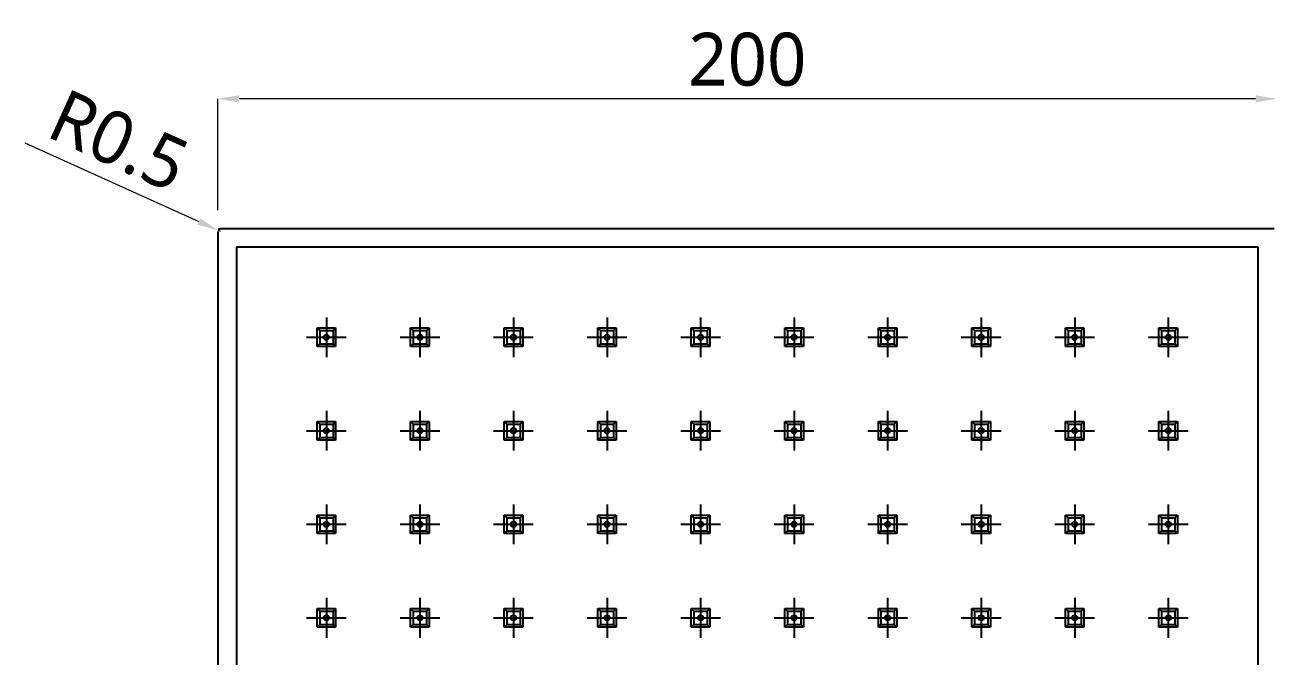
# Model space of a CAD drawing. Extents: x 16296677351 to 16296678444, y -37409617429 to -37409616628.
# Drawn here: x 16296677655 to 16296677889.5, y -37409617159.3 to -37409617040 of the extents above; entities that cross this region are included whole.
import ezdxf

# ---------------------------------------------------------------- set-up
doc = ezdxf.new("R2010")
doc.units = 0
doc.header["$LTSCALE"] = 10
doc.header["$MEASUREMENT"] = 0
doc.header["$PDMODE"] = 3
doc.header["$PDSIZE"] = -10
doc.linetypes.add('CENTER', pattern=[2, 1.25, -0.25, 0.25, -0.25])
doc.layers.get('0').update_dxf_attribs({"linetype": 'CONTINUOUS'})
doc.layers.get('DEFPOINTS').update_dxf_attribs({"linetype": 'CONTINUOUS'})
doc.styles.add('Daelim Dimension', font='')
doc.styles.get('Daelim Dimension').set_extended_font_data('NanumGothic')
doc.dimstyles.new('DEFAULT', dxfattribs={"dimscale": 2, "dimtxt": 2, "dimasz": 2, "dimexe": 0, "dimexo": 2, "dimgap": 1, "dimtad": 1, "dimdec": 1, "dimzin": 9, "dimdsep": 46, "dimtxsty": 'Daelim Dimension', "dimcen": 0.5, "dimclrd": 252, "dimclre": 252, "dimclrt": 3, "dimadec": 1, "dimazin": 0, "dimtfac": 1, "dimtdec": 1, "dimtix": 1, "dimtmove": 0, "dimatfit": 3, "dimfxl": 1, "dimtolj": 1, "dimtzin": 1, "dimlwd": 9, "dimlwe": 9, "dimarcsym": 0})

# ---------------------------------------------------------------- blocks, each defined once
blk = doc.blocks.new('*D10')
at = {"color": 5, "lineweight": 9, "transparency": 16777216}
for p, q in [((16296677691.47962, -37409617075.052567), (16296677691.47962, -37409617054.024109)), ((16296677887.47962, -37409617054.024109), (16296677695.47962, -37409617054.024109)), ((16296677891.47962, -37409617075.052567), (16296677891.47962, -37409617054.024109))]:
    blk.add_line(p, q, dxfattribs=at)
at = {"color": 5, "transparency": 16777216}
for points in [[(16296677695.47962, -37409617053.357437), (16296677695.47962, -37409617054.690773), (16296677691.47962, -37409617054.024109)], [(16296677887.47962, -37409617053.357437), (16296677887.47962, -37409617054.690773), (16296677891.47962, -37409617054.024109)]]:
    blk.add_solid(points, dxfattribs=at)
at = {"layer": 'DEFPOINTS', "color": 0, "transparency": 16777216}
for p in [(16296677691.47962, -37409617054.024109), (16296677691.47962, -37409617079.052567), (16296677891.47962, -37409617079.052567)]:
    blk.add_point(p, dxfattribs=at)
at = {"color": 7, "transparency": 16777216, "insert": (16296677791.47962, -37409617046.602074), "char_height": 10, "attachment_point": 5, "style": 'Daelim Dimension'}
blk.add_mtext('\\A1;200', dxfattribs=at)
blk = doc.blocks.new('*D11')
at = {"color": 5, "lineweight": 9, "transparency": 16777216}
for p, q in [((16296677655.021601, -37409617062.356422), (16296677687.878679, -37409617077.199944)), ((16296677691.979601, -37409617079.052567), (16296677691.52396, -37409617078.846733))]:
    blk.add_line(p, q, dxfattribs=at)
at = {"color": 5, "transparency": 16777216}
blk.add_solid([(16296677688.153139, -37409617076.592377), (16296677687.60421, -37409617077.80748), (16296677691.52396, -37409617078.846733)], dxfattribs=at)
at = {"layer": 'DEFPOINTS', "color": 0, "transparency": 16777216}
for p in [(16296677691.52396, -37409617078.846733), (16296677691.979601, -37409617079.052567)]:
    blk.add_point(p, dxfattribs=at)
at = {"color": 7, "transparency": 16777216, "insert": (16296677672.792101, -37409617061.949738), "char_height": 10, "attachment_point": 5, "rotation": 335.68845938, "style": 'Daelim Dimension'}
blk.add_mtext('\\A1;R0.5', dxfattribs=at)

msp = doc.modelspace()

# ---------------------------------------------------------------- linework, layer by layer
for p, q in [((16296677890.97962, -37409617078.552567), (16296677691.97962, -37409617078.552567)), ((16296677691.47962, -37409617079.052567), (16296677691.47962, -37409617278.052567)), ((16296677694.97962, -37409617082.052567), (16296677694.97962, -37409617275.052567)), ((16296677887.97962, -37409617082.052567), (16296677694.97962, -37409617082.052567)), ((16296677887.97962, -37409617275.052567), (16296677887.97962, -37409617082.052567)), ((16296677710.22962, -37409617097.302567), (16296677713.72962, -37409617097.302567)), ((16296677710.22962, -37409617100.802567), (16296677710.22962, -37409617097.302567)), ((16296677710.72962, -37409617097.802567), (16296677710.22962, -37409617097.302567)), ((16296677713.22962, -37409617097.802567), (16296677713.72962, -37409617097.302567)), ((16296677713.72962, -37409617097.302567), (16296677713.72962, -37409617100.802567)), ((16296677727.89629, -37409617097.302567), (16296677731.39629, -37409617097.302567)), ((16296677727.89629, -37409617100.802567), (16296677727.89629, -37409617097.302567)), ((16296677728.39629, -37409617097.802567), (16296677727.89629, -37409617097.302567)), ((16296677730.89629, -37409617097.802567), (16296677731.39629, -37409617097.302567)), ((16296677731.39629, -37409617097.302567), (16296677731.39629, -37409617100.802567)), ((16296677745.56295, -37409617097.302567), (16296677749.06295, -37409617097.302567)), ((16296677745.56295, -37409617100.802567), (16296677745.56295, -37409617097.302567)), ((16296677746.06295, -37409617097.802567), (16296677745.56295, -37409617097.302567)), ((16296677748.56295, -37409617097.802567), (16296677749.06295, -37409617097.302567)), ((16296677749.06295, -37409617097.302567), (16296677749.06295, -37409617100.802567)), ((16296677763.22962, -37409617097.302567), (16296677766.72962, -37409617097.302567)), ((16296677763.22962, -37409617100.802567), (16296677763.22962, -37409617097.302567)), ((16296677763.72962, -37409617097.802567), (16296677763.22962, -37409617097.302567)), ((16296677766.22962, -37409617097.802567), (16296677766.72962, -37409617097.302567)), ((16296677766.72962, -37409617097.302567), (16296677766.72962, -37409617100.802567)), ((16296677780.89629, -37409617097.302567), (16296677784.39629, -37409617097.302567)), ((16296677780.89629, -37409617100.802567), (16296677780.89629, -37409617097.302567)), ((16296677781.39629, -37409617097.802567), (16296677780.89629, -37409617097.302567)), ((16296677783.89629, -37409617097.802567), (16296677784.39629, -37409617097.302567)), ((16296677784.39629, -37409617097.302567), (16296677784.39629, -37409617100.802567)), ((16296677798.56295, -37409617097.302567), (16296677802.06295, -37409617097.302567)), ((16296677798.56295, -37409617100.802567), (16296677798.56295, -37409617097.302567)), ((16296677799.06295, -37409617097.802567), (16296677798.56295, -37409617097.302567)), ((16296677801.56295, -37409617097.802567), (16296677802.06295, -37409617097.302567)), ((16296677802.06295, -37409617097.302567), (16296677802.06295, -37409617100.802567)), ((16296677816.22962, -37409617097.302567), (16296677819.72962, -37409617097.302567)), ((16296677816.22962, -37409617100.802567), (16296677816.22962, -37409617097.302567)), ((16296677816.72962, -37409617097.802567), (16296677816.22962, -37409617097.302567)), ((16296677819.22962, -37409617097.802567), (16296677819.72962, -37409617097.302567)), ((16296677819.72962, -37409617097.302567), (16296677819.72962, -37409617100.802567)), ((16296677833.89629, -37409617097.302567), (16296677837.39629, -37409617097.302567)), ((16296677833.89629, -37409617100.802567), (16296677833.89629, -37409617097.302567)), ((16296677834.39629, -37409617097.802567), (16296677833.89629, -37409617097.302567)), ((16296677836.89629, -37409617097.802567), (16296677837.39629, -37409617097.302567)), ((16296677837.39629, -37409617097.302567), (16296677837.39629, -37409617100.802567)), ((16296677851.56295, -37409617097.302567), (16296677855.06295, -37409617097.302567)), ((16296677851.56295, -37409617100.802567), (16296677851.56295, -37409617097.302567)), ((16296677852.06295, -37409617097.802567), (16296677851.56295, -37409617097.302567)), ((16296677854.56295, -37409617097.802567), (16296677855.06295, -37409617097.302567)), ((16296677855.06295, -37409617097.302567), (16296677855.06295, -37409617100.802567)), ((16296677869.22962, -37409617097.302567), (16296677872.72962, -37409617097.302567)), ((16296677869.22962, -37409617100.802567), (16296677869.22962, -37409617097.302567)), ((16296677869.72962, -37409617097.802567), (16296677869.22962, -37409617097.302567)), ((16296677872.22962, -37409617097.802567), (16296677872.72962, -37409617097.302567)), ((16296677872.72962, -37409617097.302567), (16296677872.72962, -37409617100.802567)), ((16296677710.72962, -37409617097.802567), (16296677710.72962, -37409617100.302567)), ((16296677710.72962, -37409617097.802567), (16296677713.22962, -37409617097.802567)), ((16296677713.22962, -37409617097.802567), (16296677713.22962, -37409617100.302567)), ((16296677728.39629, -37409617097.802567), (16296677728.39629, -37409617100.302567)), ((16296677728.39629, -37409617097.802567), (16296677730.89629, -37409617097.802567)), ((16296677730.89629, -37409617097.802567), (16296677730.89629, -37409617100.302567)), ((16296677746.06295, -37409617097.802567), (16296677746.06295, -37409617100.302567)), ((16296677746.06295, -37409617097.802567), (16296677748.56295, -37409617097.802567)), ((16296677748.56295, -37409617097.802567), (16296677748.56295, -37409617100.302567)), ((16296677763.72962, -37409617097.802567), (16296677763.72962, -37409617100.302567)), ((16296677763.72962, -37409617097.802567), (16296677766.22962, -37409617097.802567)), ((16296677766.22962, -37409617097.802567), (16296677766.22962, -37409617100.302567)), ((16296677781.39629, -37409617097.802567), (16296677781.39629, -37409617100.302567)), ((16296677781.39629, -37409617097.802567), (16296677783.89629, -37409617097.802567)), ((16296677783.89629, -37409617097.802567), (16296677783.89629, -37409617100.302567)), ((16296677799.06295, -37409617097.802567), (16296677799.06295, -37409617100.302567)), ((16296677799.06295, -37409617097.802567), (16296677801.56295, -37409617097.802567)), ((16296677801.56295, -37409617097.802567), (16296677801.56295, -37409617100.302567)), ((16296677816.72962, -37409617097.802567), (16296677816.72962, -37409617100.302567)), ((16296677816.72962, -37409617097.802567), (16296677819.22962, -37409617097.802567)), ((16296677819.22962, -37409617097.802567), (16296677819.22962, -37409617100.302567)), ((16296677834.39629, -37409617097.802567), (16296677834.39629, -37409617100.302567)), ((16296677834.39629, -37409617097.802567), (16296677836.89629, -37409617097.802567)), ((16296677836.89629, -37409617097.802567), (16296677836.89629, -37409617100.302567)), ((16296677852.06295, -37409617097.802567), (16296677852.06295, -37409617100.302567)), ((16296677852.06295, -37409617097.802567), (16296677854.56295, -37409617097.802567)), ((16296677854.56295, -37409617097.802567), (16296677854.56295, -37409617100.302567)), ((16296677869.72962, -37409617097.802567), (16296677869.72962, -37409617100.302567)), ((16296677869.72962, -37409617097.802567), (16296677872.22962, -37409617097.802567)), ((16296677872.22962, -37409617097.802567), (16296677872.22962, -37409617100.302567)), ((16296677710.72962, -37409617100.302567), (16296677710.22962, -37409617100.802567)), ((16296677713.72962, -37409617100.802567), (16296677710.22962, -37409617100.802567)), ((16296677710.72962, -37409617100.302567), (16296677713.22962, -37409617100.302567)), ((16296677713.22962, -37409617100.302567), (16296677713.72962, -37409617100.802567)), ((16296677728.39629, -37409617100.302567), (16296677727.89629, -37409617100.802567)), ((16296677731.39629, -37409617100.802567), (16296677727.89629, -37409617100.802567)), ((16296677728.39629, -37409617100.302567), (16296677730.89629, -37409617100.302567)), ((16296677730.89629, -37409617100.302567), (16296677731.39629, -37409617100.802567)), ((16296677746.06295, -37409617100.302567), (16296677745.56295, -37409617100.802567)), ((16296677749.06295, -37409617100.802567), (16296677745.56295, -37409617100.802567)), ((16296677746.06295, -37409617100.302567), (16296677748.56295, -37409617100.302567)), ((16296677748.56295, -37409617100.302567), (16296677749.06295, -37409617100.802567)), ((16296677763.72962, -37409617100.302567), (16296677763.22962, -37409617100.802567)), ((16296677766.72962, -37409617100.802567), (16296677763.22962, -37409617100.802567)), ((16296677763.72962, -37409617100.302567), (16296677766.22962, -37409617100.302567)), ((16296677766.22962, -37409617100.302567), (16296677766.72962, -37409617100.802567)), ((16296677781.39629, -37409617100.302567), (16296677780.89629, -37409617100.802567)), ((16296677784.39629, -37409617100.802567), (16296677780.89629, -37409617100.802567)), ((16296677781.39629, -37409617100.302567), (16296677783.89629, -37409617100.302567)), ((16296677783.89629, -37409617100.302567), (16296677784.39629, -37409617100.802567)), ((16296677799.06295, -37409617100.302567), (16296677798.56295, -37409617100.802567)), ((16296677802.06295, -37409617100.802567), (16296677798.56295, -37409617100.802567)), ((16296677799.06295, -37409617100.302567), (16296677801.56295, -37409617100.302567)), ((16296677801.56295, -37409617100.302567), (16296677802.06295, -37409617100.802567)), ((16296677816.72962, -37409617100.302567), (16296677816.22962, -37409617100.802567)), ((16296677819.72962, -37409617100.802567), (16296677816.22962, -37409617100.802567)), ((16296677816.72962, -37409617100.302567), (16296677819.22962, -37409617100.302567)), ((16296677819.22962, -37409617100.302567), (16296677819.72962, -37409617100.802567)), ((16296677834.39629, -37409617100.302567), (16296677833.89629, -37409617100.802567)), ((16296677837.39629, -37409617100.802567), (16296677833.89629, -37409617100.802567)), ((16296677834.39629, -37409617100.302567), (16296677836.89629, -37409617100.302567)), ((16296677836.89629, -37409617100.302567), (16296677837.39629, -37409617100.802567)), ((16296677852.06295, -37409617100.302567), (16296677851.56295, -37409617100.802567)), ((16296677855.06295, -37409617100.802567), (16296677851.56295, -37409617100.802567)), ((16296677852.06295, -37409617100.302567), (16296677854.56295, -37409617100.302567)), ((16296677854.56295, -37409617100.302567), (16296677855.06295, -37409617100.802567)), ((16296677869.72962, -37409617100.302567), (16296677869.22962, -37409617100.802567)), ((16296677872.72962, -37409617100.802567), (16296677869.22962, -37409617100.802567)), ((16296677869.72962, -37409617100.302567), (16296677872.22962, -37409617100.302567)), ((16296677872.22962, -37409617100.302567), (16296677872.72962, -37409617100.802567)), ((16296677710.22962, -37409617114.969231), (16296677713.72962, -37409617114.969231)), ((16296677710.22962, -37409617118.469231), (16296677710.22962, -37409617114.969231)), ((16296677710.72962, -37409617115.469231), (16296677710.22962, -37409617114.969231)), ((16296677710.72962, -37409617115.469231), (16296677710.72962, -37409617117.969231)), ((16296677710.72962, -37409617115.469231), (16296677713.22962, -37409617115.469231)), ((16296677713.22962, -37409617115.469231), (16296677713.72962, -37409617114.969231)), ((16296677713.22962, -37409617115.469231), (16296677713.22962, -37409617117.969231)), ((16296677713.72962, -37409617114.969231), (16296677713.72962, -37409617118.469231)), ((16296677727.89629, -37409617114.969231), (16296677731.39629, -37409617114.969231)), ((16296677727.89629, -37409617118.469231), (16296677727.89629, -37409617114.969231)), ((16296677728.39629, -37409617115.469231), (16296677727.89629, -37409617114.969231)), ((16296677728.39629, -37409617115.469231), (16296677728.39629, -37409617117.969231)), ((16296677728.39629, -37409617115.469231), (16296677730.89629, -37409617115.469231)), ((16296677730.89629, -37409617115.469231), (16296677731.39629, -37409617114.969231)), ((16296677730.89629, -37409617115.469231), (16296677730.89629, -37409617117.969231)), ((16296677731.39629, -37409617114.969231), (16296677731.39629, -37409617118.469231)), ((16296677745.56295, -37409617114.969231), (16296677749.06295, -37409617114.969231)), ((16296677745.56295, -37409617118.469231), (16296677745.56295, -37409617114.969231)), ((16296677746.06295, -37409617115.469231), (16296677745.56295, -37409617114.969231)), ((16296677746.06295, -37409617115.469231), (16296677746.06295, -37409617117.969231)), ((16296677746.06295, -37409617115.469231), (16296677748.56295, -37409617115.469231)), ((16296677748.56295, -37409617115.469231), (16296677749.06295, -37409617114.969231)), ((16296677748.56295, -37409617115.469231), (16296677748.56295, -37409617117.969231)), ((16296677749.06295, -37409617114.969231), (16296677749.06295, -37409617118.469231)), ((16296677763.22962, -37409617114.969231), (16296677766.72962, -37409617114.969231)), ((16296677763.22962, -37409617118.469231), (16296677763.22962, -37409617114.969231)), ((16296677763.72962, -37409617115.469231), (16296677763.22962, -37409617114.969231)), ((16296677763.72962, -37409617115.469231), (16296677763.72962, -37409617117.969231)), ((16296677763.72962, -37409617115.469231), (16296677766.22962, -37409617115.469231)), ((16296677766.22962, -37409617115.469231), (16296677766.72962, -37409617114.969231)), ((16296677766.22962, -37409617115.469231), (16296677766.22962, -37409617117.969231)), ((16296677766.72962, -37409617114.969231), (16296677766.72962, -37409617118.469231)), ((16296677780.89629, -37409617114.969231), (16296677784.39629, -37409617114.969231)), ((16296677780.89629, -37409617118.469231), (16296677780.89629, -37409617114.969231)), ((16296677781.39629, -37409617115.469231), (16296677780.89629, -37409617114.969231)), ((16296677781.39629, -37409617115.469231), (16296677781.39629, -37409617117.969231)), ((16296677781.39629, -37409617115.469231), (16296677783.89629, -37409617115.469231)), ((16296677783.89629, -37409617115.469231), (16296677784.39629, -37409617114.969231)), ((16296677783.89629, -37409617115.469231), (16296677783.89629, -37409617117.969231)), ((16296677784.39629, -37409617114.969231), (16296677784.39629, -37409617118.469231)), ((16296677798.56295, -37409617114.969231), (16296677802.06295, -37409617114.969231)), ((16296677798.56295, -37409617118.469231), (16296677798.56295, -37409617114.969231)), ((16296677799.06295, -37409617115.469231), (16296677798.56295, -37409617114.969231)), ((16296677799.06295, -37409617115.469231), (16296677799.06295, -37409617117.969231)), ((16296677799.06295, -37409617115.469231), (16296677801.56295, -37409617115.469231)), ((16296677801.56295, -37409617115.469231), (16296677802.06295, -37409617114.969231)), ((16296677801.56295, -37409617115.469231), (16296677801.56295, -37409617117.969231)), ((16296677802.06295, -37409617114.969231), (16296677802.06295, -37409617118.469231)), ((16296677816.22962, -37409617114.969231), (16296677819.72962, -37409617114.969231)), ((16296677816.22962, -37409617118.469231), (16296677816.22962, -37409617114.969231)), ((16296677816.72962, -37409617115.469231), (16296677816.22962, -37409617114.969231)), ((16296677816.72962, -37409617115.469231), (16296677816.72962, -37409617117.969231)), ((16296677816.72962, -37409617115.469231), (16296677819.22962, -37409617115.469231)), ((16296677819.22962, -37409617115.469231), (16296677819.72962, -37409617114.969231)), ((16296677819.22962, -37409617115.469231), (16296677819.22962, -37409617117.969231)), ((16296677819.72962, -37409617114.969231), (16296677819.72962, -37409617118.469231)), ((16296677833.89629, -37409617114.969231), (16296677837.39629, -37409617114.969231)), ((16296677833.89629, -37409617118.469231), (16296677833.89629, -37409617114.969231)), ((16296677834.39629, -37409617115.469231), (16296677833.89629, -37409617114.969231)), ((16296677834.39629, -37409617115.469231), (16296677834.39629, -37409617117.969231)), ((16296677834.39629, -37409617115.469231), (16296677836.89629, -37409617115.469231)), ((16296677836.89629, -37409617115.469231), (16296677837.39629, -37409617114.969231)), ((16296677836.89629, -37409617115.469231), (16296677836.89629, -37409617117.969231)), ((16296677837.39629, -37409617114.969231), (16296677837.39629, -37409617118.469231)), ((16296677851.56295, -37409617114.969231), (16296677855.06295, -37409617114.969231)), ((16296677851.56295, -37409617118.469231), (16296677851.56295, -37409617114.969231)), ((16296677852.06295, -37409617115.469231), (16296677851.56295, -37409617114.969231)), ((16296677852.06295, -37409617115.469231), (16296677852.06295, -37409617117.969231)), ((16296677852.06295, -37409617115.469231), (16296677854.56295, -37409617115.469231)), ((16296677854.56295, -37409617115.469231), (16296677855.06295, -37409617114.969231)), ((16296677854.56295, -37409617115.469231), (16296677854.56295, -37409617117.969231)), ((16296677855.06295, -37409617114.969231), (16296677855.06295, -37409617118.469231)), ((16296677869.22962, -37409617114.969231), (16296677872.72962, -37409617114.969231)), ((16296677869.22962, -37409617118.469231), (16296677869.22962, -37409617114.969231)), ((16296677869.72962, -37409617115.469231), (16296677869.22962, -37409617114.969231)), ((16296677869.72962, -37409617115.469231), (16296677869.72962, -37409617117.969231)), ((16296677869.72962, -37409617115.469231), (16296677872.22962, -37409617115.469231)), ((16296677872.22962, -37409617115.469231), (16296677872.72962, -37409617114.969231)), ((16296677872.22962, -37409617115.469231), (16296677872.22962, -37409617117.969231)), ((16296677872.72962, -37409617114.969231), (16296677872.72962, -37409617118.469231)), ((16296677710.72962, -37409617117.969231), (16296677710.22962, -37409617118.469231)), ((16296677713.72962, -37409617118.469231), (16296677710.22962, -37409617118.469231)), ((16296677710.72962, -37409617117.969231), (16296677713.22962, -37409617117.969231)), ((16296677713.22962, -37409617117.969231), (16296677713.72962, -37409617118.469231)), ((16296677728.39629, -37409617117.969231), (16296677727.89629, -37409617118.469231)), ((16296677731.39629, -37409617118.469231), (16296677727.89629, -37409617118.469231)), ((16296677728.39629, -37409617117.969231), (16296677730.89629, -37409617117.969231)), ((16296677730.89629, -37409617117.969231), (16296677731.39629, -37409617118.469231)), ((16296677746.06295, -37409617117.969231), (16296677745.56295, -37409617118.469231)), ((16296677749.06295, -37409617118.469231), (16296677745.56295, -37409617118.469231)), ((16296677746.06295, -37409617117.969231), (16296677748.56295, -37409617117.969231)), ((16296677748.56295, -37409617117.969231), (16296677749.06295, -37409617118.469231)), ((16296677763.72962, -37409617117.969231), (16296677763.22962, -37409617118.469231)), ((16296677766.72962, -37409617118.469231), (16296677763.22962, -37409617118.469231)), ((16296677763.72962, -37409617117.969231), (16296677766.22962, -37409617117.969231)), ((16296677766.22962, -37409617117.969231), (16296677766.72962, -37409617118.469231)), ((16296677781.39629, -37409617117.969231), (16296677780.89629, -37409617118.469231)), ((16296677784.39629, -37409617118.469231), (16296677780.89629, -37409617118.469231)), ((16296677781.39629, -37409617117.969231), (16296677783.89629, -37409617117.969231)), ((16296677783.89629, -37409617117.969231), (16296677784.39629, -37409617118.469231)), ((16296677799.06295, -37409617117.969231), (16296677798.56295, -37409617118.469231)), ((16296677802.06295, -37409617118.469231), (16296677798.56295, -37409617118.469231)), ((16296677799.06295, -37409617117.969231), (16296677801.56295, -37409617117.969231)), ((16296677801.56295, -37409617117.969231), (16296677802.06295, -37409617118.469231)), ((16296677816.72962, -37409617117.969231), (16296677816.22962, -37409617118.469231)), ((16296677819.72962, -37409617118.469231), (16296677816.22962, -37409617118.469231)), ((16296677816.72962, -37409617117.969231), (16296677819.22962, -37409617117.969231)), ((16296677819.22962, -37409617117.969231), (16296677819.72962, -37409617118.469231)), ((16296677834.39629, -37409617117.969231), (16296677833.89629, -37409617118.469231)), ((16296677837.39629, -37409617118.469231), (16296677833.89629, -37409617118.469231)), ((16296677834.39629, -37409617117.969231), (16296677836.89629, -37409617117.969231)), ((16296677836.89629, -37409617117.969231), (16296677837.39629, -37409617118.469231)), ((16296677852.06295, -37409617117.969231), (16296677851.56295, -37409617118.469231)), ((16296677855.06295, -37409617118.469231), (16296677851.56295, -37409617118.469231)), ((16296677852.06295, -37409617117.969231), (16296677854.56295, -37409617117.969231)), ((16296677854.56295, -37409617117.969231), (16296677855.06295, -37409617118.469231)), ((16296677869.72962, -37409617117.969231), (16296677869.22962, -37409617118.469231)), ((16296677872.72962, -37409617118.469231), (16296677869.22962, -37409617118.469231)), ((16296677869.72962, -37409617117.969231), (16296677872.22962, -37409617117.969231)), ((16296677872.22962, -37409617117.969231), (16296677872.72962, -37409617118.469231)), ((16296677710.22962, -37409617132.635902), (16296677713.72962, -37409617132.635902)), ((16296677710.22962, -37409617136.135902), (16296677710.22962, -37409617132.635902)), ((16296677710.72962, -37409617133.135902), (16296677710.22962, -37409617132.635902)), ((16296677710.72962, -37409617133.135902), (16296677710.72962, -37409617135.635902)), ((16296677710.72962, -37409617133.135902), (16296677713.22962, -37409617133.135902)), ((16296677713.22962, -37409617133.135902), (16296677713.72962, -37409617132.635902)), ((16296677713.22962, -37409617133.135902), (16296677713.22962, -37409617135.635902)), ((16296677713.72962, -37409617132.635902), (16296677713.72962, -37409617136.135902)), ((16296677727.89629, -37409617132.635902), (16296677731.39629, -37409617132.635902)), ((16296677727.89629, -37409617136.135902), (16296677727.89629, -37409617132.635902)), ((16296677728.39629, -37409617133.135902), (16296677727.89629, -37409617132.635902)), ((16296677728.39629, -37409617133.135902), (16296677728.39629, -37409617135.635902)), ((16296677728.39629, -37409617133.135902), (16296677730.89629, -37409617133.135902)), ((16296677730.89629, -37409617133.135902), (16296677731.39629, -37409617132.635902)), ((16296677730.89629, -37409617133.135902), (16296677730.89629, -37409617135.635902)), ((16296677731.39629, -37409617132.635902), (16296677731.39629, -37409617136.135902)), ((16296677745.56295, -37409617132.635902), (16296677749.06295, -37409617132.635902)), ((16296677745.56295, -37409617136.135902), (16296677745.56295, -37409617132.635902)), ((16296677746.06295, -37409617133.135902), (16296677745.56295, -37409617132.635902)), ((16296677746.06295, -37409617133.135902), (16296677746.06295, -37409617135.635902)), ((16296677746.06295, -37409617133.135902), (16296677748.56295, -37409617133.135902)), ((16296677748.56295, -37409617133.135902), (16296677749.06295, -37409617132.635902)), ((16296677748.56295, -37409617133.135902), (16296677748.56295, -37409617135.635902)), ((16296677749.06295, -37409617132.635902), (16296677749.06295, -37409617136.135902)), ((16296677763.22962, -37409617132.635902), (16296677766.72962, -37409617132.635902)), ((16296677763.22962, -37409617136.135902), (16296677763.22962, -37409617132.635902)), ((16296677763.72962, -37409617133.135902), (16296677763.22962, -37409617132.635902)), ((16296677763.72962, -37409617133.135902), (16296677763.72962, -37409617135.635902)), ((16296677763.72962, -37409617133.135902), (16296677766.22962, -37409617133.135902)), ((16296677766.22962, -37409617133.135902), (16296677766.72962, -37409617132.635902)), ((16296677766.22962, -37409617133.135902), (16296677766.22962, -37409617135.635902)), ((16296677766.72962, -37409617132.635902), (16296677766.72962, -37409617136.135902)), ((16296677780.89629, -37409617132.635902), (16296677784.39629, -37409617132.635902)), ((16296677780.89629, -37409617136.135902), (16296677780.89629, -37409617132.635902)), ((16296677781.39629, -37409617133.135902), (16296677780.89629, -37409617132.635902)), ((16296677781.39629, -37409617133.135902), (16296677781.39629, -37409617135.635902)), ((16296677781.39629, -37409617133.135902), (16296677783.89629, -37409617133.135902)), ((16296677783.89629, -37409617133.135902), (16296677784.39629, -37409617132.635902)), ((16296677783.89629, -37409617133.135902), (16296677783.89629, -37409617135.635902)), ((16296677784.39629, -37409617132.635902), (16296677784.39629, -37409617136.135902)), ((16296677798.56295, -37409617132.635902), (16296677802.06295, -37409617132.635902)), ((16296677798.56295, -37409617136.135902), (16296677798.56295, -37409617132.635902)), ((16296677799.06295, -37409617133.135902), (16296677798.56295, -37409617132.635902)), ((16296677799.06295, -37409617133.135902), (16296677799.06295, -37409617135.635902)), ((16296677799.06295, -37409617133.135902), (16296677801.56295, -37409617133.135902)), ((16296677801.56295, -37409617133.135902), (16296677802.06295, -37409617132.635902)), ((16296677801.56295, -37409617133.135902), (16296677801.56295, -37409617135.635902)), ((16296677802.06295, -37409617132.635902), (16296677802.06295, -37409617136.135902)), ((16296677816.22962, -37409617132.635902), (16296677819.72962, -37409617132.635902)), ((16296677816.22962, -37409617136.135902), (16296677816.22962, -37409617132.635902)), ((16296677816.72962, -37409617133.135902), (16296677816.22962, -37409617132.635902)), ((16296677816.72962, -37409617133.135902), (16296677816.72962, -37409617135.635902)), ((16296677816.72962, -37409617133.135902), (16296677819.22962, -37409617133.135902)), ((16296677819.22962, -37409617133.135902), (16296677819.72962, -37409617132.635902)), ((16296677819.22962, -37409617133.135902), (16296677819.22962, -37409617135.635902)), ((16296677819.72962, -37409617132.635902), (16296677819.72962, -37409617136.135902)), ((16296677833.89629, -37409617132.635902), (16296677837.39629, -37409617132.635902)), ((16296677833.89629, -37409617136.135902), (16296677833.89629, -37409617132.635902)), ((16296677834.39629, -37409617133.135902), (16296677833.89629, -37409617132.635902)), ((16296677834.39629, -37409617133.135902), (16296677834.39629, -37409617135.635902)), ((16296677834.39629, -37409617133.135902), (16296677836.89629, -37409617133.135902)), ((16296677836.89629, -37409617133.135902), (16296677837.39629, -37409617132.635902)), ((16296677836.89629, -37409617133.135902), (16296677836.89629, -37409617135.635902)), ((16296677837.39629, -37409617132.635902), (16296677837.39629, -37409617136.135902)), ((16296677851.56295, -37409617132.635902), (16296677855.06295, -37409617132.635902)), ((16296677851.56295, -37409617136.135902), (16296677851.56295, -37409617132.635902)), ((16296677852.06295, -37409617133.135902), (16296677851.56295, -37409617132.635902)), ((16296677852.06295, -37409617133.135902), (16296677852.06295, -37409617135.635902)), ((16296677852.06295, -37409617133.135902), (16296677854.56295, -37409617133.135902)), ((16296677854.56295, -37409617133.135902), (16296677855.06295, -37409617132.635902)), ((16296677854.56295, -37409617133.135902), (16296677854.56295, -37409617135.635902)), ((16296677855.06295, -37409617132.635902), (16296677855.06295, -37409617136.135902)), ((16296677869.22962, -37409617132.635902), (16296677872.72962, -37409617132.635902)), ((16296677869.22962, -37409617136.135902), (16296677869.22962, -37409617132.635902)), ((16296677869.72962, -37409617133.135902), (16296677869.22962, -37409617132.635902)), ((16296677869.72962, -37409617133.135902), (16296677869.72962, -37409617135.635902)), ((16296677869.72962, -37409617133.135902), (16296677872.22962, -37409617133.135902)), ((16296677872.22962, -37409617133.135902), (16296677872.72962, -37409617132.635902)), ((16296677872.22962, -37409617133.135902), (16296677872.22962, -37409617135.635902)), ((16296677872.72962, -37409617132.635902), (16296677872.72962, -37409617136.135902)), ((16296677710.72962, -37409617135.635902), (16296677710.22962, -37409617136.135902)), ((16296677713.72962, -37409617136.135902), (16296677710.22962, -37409617136.135902)), ((16296677710.72962, -37409617135.635902), (16296677713.22962, -37409617135.635902)), ((16296677713.22962, -37409617135.635902), (16296677713.72962, -37409617136.135902)), ((16296677728.39629, -37409617135.635902), (16296677727.89629, -37409617136.135902)), ((16296677731.39629, -37409617136.135902), (16296677727.89629, -37409617136.135902)), ((16296677728.39629, -37409617135.635902), (16296677730.89629, -37409617135.635902)), ((16296677730.89629, -37409617135.635902), (16296677731.39629, -37409617136.135902)), ((16296677746.06295, -37409617135.635902), (16296677745.56295, -37409617136.135902)), ((16296677749.06295, -37409617136.135902), (16296677745.56295, -37409617136.135902)), ((16296677746.06295, -37409617135.635902), (16296677748.56295, -37409617135.635902)), ((16296677748.56295, -37409617135.635902), (16296677749.06295, -37409617136.135902)), ((16296677763.72962, -37409617135.635902), (16296677763.22962, -37409617136.135902)), ((16296677766.72962, -37409617136.135902), (16296677763.22962, -37409617136.135902)), ((16296677763.72962, -37409617135.635902), (16296677766.22962, -37409617135.635902)), ((16296677766.22962, -37409617135.635902), (16296677766.72962, -37409617136.135902)), ((16296677781.39629, -37409617135.635902), (16296677780.89629, -37409617136.135902)), ((16296677784.39629, -37409617136.135902), (16296677780.89629, -37409617136.135902)), ((16296677781.39629, -37409617135.635902), (16296677783.89629, -37409617135.635902)), ((16296677783.89629, -37409617135.635902), (16296677784.39629, -37409617136.135902)), ((16296677799.06295, -37409617135.635902), (16296677798.56295, -37409617136.135902)), ((16296677802.06295, -37409617136.135902), (16296677798.56295, -37409617136.135902)), ((16296677799.06295, -37409617135.635902), (16296677801.56295, -37409617135.635902)), ((16296677801.56295, -37409617135.635902), (16296677802.06295, -37409617136.135902)), ((16296677816.72962, -37409617135.635902), (16296677816.22962, -37409617136.135902)), ((16296677819.72962, -37409617136.135902), (16296677816.22962, -37409617136.135902)), ((16296677816.72962, -37409617135.635902), (16296677819.22962, -37409617135.635902)), ((16296677819.22962, -37409617135.635902), (16296677819.72962, -37409617136.135902)), ((16296677834.39629, -37409617135.635902), (16296677833.89629, -37409617136.135902)), ((16296677837.39629, -37409617136.135902), (16296677833.89629, -37409617136.135902)), ((16296677834.39629, -37409617135.635902), (16296677836.89629, -37409617135.635902)), ((16296677836.89629, -37409617135.635902), (16296677837.39629, -37409617136.135902)), ((16296677852.06295, -37409617135.635902), (16296677851.56295, -37409617136.135902)), ((16296677855.06295, -37409617136.135902), (16296677851.56295, -37409617136.135902)), ((16296677852.06295, -37409617135.635902), (16296677854.56295, -37409617135.635902)), ((16296677854.56295, -37409617135.635902), (16296677855.06295, -37409617136.135902)), ((16296677869.72962, -37409617135.635902), (16296677869.22962, -37409617136.135902)), ((16296677872.72962, -37409617136.135902), (16296677869.22962, -37409617136.135902)), ((16296677869.72962, -37409617135.635902), (16296677872.22962, -37409617135.635902)), ((16296677872.22962, -37409617135.635902), (16296677872.72962, -37409617136.135902)), ((16296677710.22962, -37409617150.302567), (16296677713.72962, -37409617150.302567)), ((16296677710.22962, -37409617153.802567), (16296677710.22962, -37409617150.302567)), ((16296677710.72962, -37409617150.802567), (16296677710.22962, -37409617150.302567)), ((16296677710.72962, -37409617150.802567), (16296677710.72962, -37409617153.302567)), ((16296677710.72962, -37409617150.802567), (16296677713.22962, -37409617150.802567)), ((16296677713.22962, -37409617150.802567), (16296677713.72962, -37409617150.302567)), ((16296677713.22962, -37409617150.802567), (16296677713.22962, -37409617153.302567)), ((16296677713.72962, -37409617150.302567), (16296677713.72962, -37409617153.802567)), ((16296677727.89629, -37409617150.302567), (16296677731.39629, -37409617150.302567)), ((16296677727.89629, -37409617153.802567), (16296677727.89629, -37409617150.302567)), ((16296677728.39629, -37409617150.802567), (16296677727.89629, -37409617150.302567)), ((16296677728.39629, -37409617150.802567), (16296677728.39629, -37409617153.302567)), ((16296677728.39629, -37409617150.802567), (16296677730.89629, -37409617150.802567)), ((16296677730.89629, -37409617150.802567), (16296677731.39629, -37409617150.302567)), ((16296677730.89629, -37409617150.802567), (16296677730.89629, -37409617153.302567)), ((16296677731.39629, -37409617150.302567), (16296677731.39629, -37409617153.802567)), ((16296677745.56295, -37409617150.302567), (16296677749.06295, -37409617150.302567)), ((16296677745.56295, -37409617153.802567), (16296677745.56295, -37409617150.302567)), ((16296677746.06295, -37409617150.802567), (16296677745.56295, -37409617150.302567)), ((16296677746.06295, -37409617150.802567), (16296677746.06295, -37409617153.302567)), ((16296677746.06295, -37409617150.802567), (16296677748.56295, -37409617150.802567)), ((16296677748.56295, -37409617150.802567), (16296677749.06295, -37409617150.302567)), ((16296677748.56295, -37409617150.802567), (16296677748.56295, -37409617153.302567)), ((16296677749.06295, -37409617150.302567), (16296677749.06295, -37409617153.802567)), ((16296677763.22962, -37409617150.302567), (16296677766.72962, -37409617150.302567)), ((16296677763.22962, -37409617153.802567), (16296677763.22962, -37409617150.302567)), ((16296677763.72962, -37409617150.802567), (16296677763.22962, -37409617150.302567)), ((16296677763.72962, -37409617150.802567), (16296677763.72962, -37409617153.302567)), ((16296677763.72962, -37409617150.802567), (16296677766.22962, -37409617150.802567)), ((16296677766.22962, -37409617150.802567), (16296677766.72962, -37409617150.302567)), ((16296677766.22962, -37409617150.802567), (16296677766.22962, -37409617153.302567)), ((16296677766.72962, -37409617150.302567), (16296677766.72962, -37409617153.802567)), ((16296677780.89629, -37409617150.302567), (16296677784.39629, -37409617150.302567)), ((16296677780.89629, -37409617153.802567), (16296677780.89629, -37409617150.302567)), ((16296677781.39629, -37409617150.802567), (16296677780.89629, -37409617150.302567)), ((16296677781.39629, -37409617150.802567), (16296677781.39629, -37409617153.302567)), ((16296677781.39629, -37409617150.802567), (16296677783.89629, -37409617150.802567)), ((16296677783.89629, -37409617150.802567), (16296677784.39629, -37409617150.302567)), ((16296677783.89629, -37409617150.802567), (16296677783.89629, -37409617153.302567)), ((16296677784.39629, -37409617150.302567), (16296677784.39629, -37409617153.802567)), ((16296677798.56295, -37409617150.302567), (16296677802.06295, -37409617150.302567)), ((16296677798.56295, -37409617153.802567), (16296677798.56295, -37409617150.302567)), ((16296677799.06295, -37409617150.802567), (16296677798.56295, -37409617150.302567)), ((16296677799.06295, -37409617150.802567), (16296677799.06295, -37409617153.302567)), ((16296677799.06295, -37409617150.802567), (16296677801.56295, -37409617150.802567)), ((16296677801.56295, -37409617150.802567), (16296677802.06295, -37409617150.302567)), ((16296677801.56295, -37409617150.802567), (16296677801.56295, -37409617153.302567)), ((16296677802.06295, -37409617150.302567), (16296677802.06295, -37409617153.802567)), ((16296677816.22962, -37409617150.302567), (16296677819.72962, -37409617150.302567)), ((16296677816.22962, -37409617153.802567), (16296677816.22962, -37409617150.302567)), ((16296677816.72962, -37409617150.802567), (16296677816.22962, -37409617150.302567)), ((16296677816.72962, -37409617150.802567), (16296677816.72962, -37409617153.302567)), ((16296677816.72962, -37409617150.802567), (16296677819.22962, -37409617150.802567)), ((16296677819.22962, -37409617150.802567), (16296677819.72962, -37409617150.302567)), ((16296677819.22962, -37409617150.802567), (16296677819.22962, -37409617153.302567)), ((16296677819.72962, -37409617150.302567), (16296677819.72962, -37409617153.802567)), ((16296677833.89629, -37409617150.302567), (16296677837.39629, -37409617150.302567)), ((16296677833.89629, -37409617153.802567), (16296677833.89629, -37409617150.302567)), ((16296677834.39629, -37409617150.802567), (16296677833.89629, -37409617150.302567)), ((16296677834.39629, -37409617150.802567), (16296677834.39629, -37409617153.302567)), ((16296677834.39629, -37409617150.802567), (16296677836.89629, -37409617150.802567)), ((16296677836.89629, -37409617150.802567), (16296677837.39629, -37409617150.302567)), ((16296677836.89629, -37409617150.802567), (16296677836.89629, -37409617153.302567)), ((16296677837.39629, -37409617150.302567), (16296677837.39629, -37409617153.802567)), ((16296677851.56295, -37409617150.302567), (16296677855.06295, -37409617150.302567)), ((16296677851.56295, -37409617153.802567), (16296677851.56295, -37409617150.302567)), ((16296677852.06295, -37409617150.802567), (16296677851.56295, -37409617150.302567)), ((16296677852.06295, -37409617150.802567), (16296677852.06295, -37409617153.302567)), ((16296677852.06295, -37409617150.802567), (16296677854.56295, -37409617150.802567)), ((16296677854.56295, -37409617150.802567), (16296677855.06295, -37409617150.302567)), ((16296677854.56295, -37409617150.802567), (16296677854.56295, -37409617153.302567)), ((16296677855.06295, -37409617150.302567), (16296677855.06295, -37409617153.802567)), ((16296677869.22962, -37409617150.302567), (16296677872.72962, -37409617150.302567)), ((16296677869.22962, -37409617153.802567), (16296677869.22962, -37409617150.302567)), ((16296677869.72962, -37409617150.802567), (16296677869.22962, -37409617150.302567)), ((16296677869.72962, -37409617150.802567), (16296677869.72962, -37409617153.302567)), ((16296677869.72962, -37409617150.802567), (16296677872.22962, -37409617150.802567)), ((16296677872.22962, -37409617150.802567), (16296677872.72962, -37409617150.302567)), ((16296677872.22962, -37409617150.802567), (16296677872.22962, -37409617153.302567)), ((16296677872.72962, -37409617150.302567), (16296677872.72962, -37409617153.802567)), ((16296677710.72962, -37409617153.302567), (16296677710.22962, -37409617153.802567)), ((16296677710.72962, -37409617153.302567), (16296677713.22962, -37409617153.302567)), ((16296677713.22962, -37409617153.302567), (16296677713.72962, -37409617153.802567)), ((16296677728.39629, -37409617153.302567), (16296677727.89629, -37409617153.802567)), ((16296677728.39629, -37409617153.302567), (16296677730.89629, -37409617153.302567)), ((16296677730.89629, -37409617153.302567), (16296677731.39629, -37409617153.802567)), ((16296677746.06295, -37409617153.302567), (16296677745.56295, -37409617153.802567)), ((16296677746.06295, -37409617153.302567), (16296677748.56295, -37409617153.302567)), ((16296677748.56295, -37409617153.302567), (16296677749.06295, -37409617153.802567)), ((16296677763.72962, -37409617153.302567), (16296677763.22962, -37409617153.802567)), ((16296677763.72962, -37409617153.302567), (16296677766.22962, -37409617153.302567)), ((16296677766.22962, -37409617153.302567), (16296677766.72962, -37409617153.802567)), ((16296677781.39629, -37409617153.302567), (16296677780.89629, -37409617153.802567)), ((16296677781.39629, -37409617153.302567), (16296677783.89629, -37409617153.302567)), ((16296677783.89629, -37409617153.302567), (16296677784.39629, -37409617153.802567)), ((16296677799.06295, -37409617153.302567), (16296677798.56295, -37409617153.802567)), ((16296677799.06295, -37409617153.302567), (16296677801.56295, -37409617153.302567)), ((16296677801.56295, -37409617153.302567), (16296677802.06295, -37409617153.802567)), ((16296677816.72962, -37409617153.302567), (16296677816.22962, -37409617153.802567)), ((16296677816.72962, -37409617153.302567), (16296677819.22962, -37409617153.302567)), ((16296677819.22962, -37409617153.302567), (16296677819.72962, -37409617153.802567)), ((16296677834.39629, -37409617153.302567), (16296677833.89629, -37409617153.802567)), ((16296677834.39629, -37409617153.302567), (16296677836.89629, -37409617153.302567)), ((16296677836.89629, -37409617153.302567), (16296677837.39629, -37409617153.802567)), ((16296677852.06295, -37409617153.302567), (16296677851.56295, -37409617153.802567)), ((16296677852.06295, -37409617153.302567), (16296677854.56295, -37409617153.302567)), ((16296677854.56295, -37409617153.302567), (16296677855.06295, -37409617153.802567)), ((16296677869.72962, -37409617153.302567), (16296677869.22962, -37409617153.802567)), ((16296677869.72962, -37409617153.302567), (16296677872.22962, -37409617153.302567)), ((16296677872.22962, -37409617153.302567), (16296677872.72962, -37409617153.802567)), ((16296677713.72962, -37409617153.802567), (16296677710.22962, -37409617153.802567)), ((16296677731.39629, -37409617153.802567), (16296677727.89629, -37409617153.802567)), ((16296677749.06295, -37409617153.802567), (16296677745.56295, -37409617153.802567)), ((16296677766.72962, -37409617153.802567), (16296677763.22962, -37409617153.802567)), ((16296677784.39629, -37409617153.802567), (16296677780.89629, -37409617153.802567)), ((16296677802.06295, -37409617153.802567), (16296677798.56295, -37409617153.802567)), ((16296677819.72962, -37409617153.802567), (16296677816.22962, -37409617153.802567)), ((16296677837.39629, -37409617153.802567), (16296677833.89629, -37409617153.802567)), ((16296677855.06295, -37409617153.802567), (16296677851.56295, -37409617153.802567)), ((16296677872.72962, -37409617153.802567), (16296677869.22962, -37409617153.802567))]:
    msp.add_line(p, q)
at = {"color": 1, "linetype": 'CENTER'}
for p, q in [((16296677711.97962, -37409617095.302567), (16296677711.97962, -37409617102.802567)), ((16296677729.64629, -37409617095.302567), (16296677729.64629, -37409617102.802567)), ((16296677747.31295, -37409617095.302567), (16296677747.31295, -37409617102.802567)), ((16296677764.97962, -37409617095.302567), (16296677764.97962, -37409617102.802567)), ((16296677782.64629, -37409617095.302567), (16296677782.64629, -37409617102.802567)), ((16296677800.31295, -37409617095.302567), (16296677800.31295, -37409617102.802567)), ((16296677817.97962, -37409617095.302567), (16296677817.97962, -37409617102.802567)), ((16296677835.64629, -37409617095.302567), (16296677835.64629, -37409617102.802567)), ((16296677853.31295, -37409617095.302567), (16296677853.31295, -37409617102.802567)), ((16296677870.97962, -37409617095.302567), (16296677870.97962, -37409617102.802567)), ((16296677708.22962, -37409617099.052567), (16296677715.72962, -37409617099.052567)), ((16296677725.89629, -37409617099.052567), (16296677733.39629, -37409617099.052567)), ((16296677743.56295, -37409617099.052567), (16296677751.06295, -37409617099.052567)), ((16296677761.22962, -37409617099.052567), (16296677768.72962, -37409617099.052567)), ((16296677778.89629, -37409617099.052567), (16296677786.39629, -37409617099.052567)), ((16296677796.56295, -37409617099.052567), (16296677804.06295, -37409617099.052567)), ((16296677814.22962, -37409617099.052567), (16296677821.72962, -37409617099.052567)), ((16296677831.89629, -37409617099.052567), (16296677839.39629, -37409617099.052567)), ((16296677849.56295, -37409617099.052567), (16296677857.06295, -37409617099.052567)), ((16296677867.22962, -37409617099.052567), (16296677874.72962, -37409617099.052567)), ((16296677711.97962, -37409617112.969231), (16296677711.97962, -37409617120.469231)), ((16296677729.64629, -37409617112.969231), (16296677729.64629, -37409617120.469231)), ((16296677747.31295, -37409617112.969231), (16296677747.31295, -37409617120.469231)), ((16296677764.97962, -37409617112.969231), (16296677764.97962, -37409617120.469231)), ((16296677782.64629, -37409617112.969231), (16296677782.64629, -37409617120.469231)), ((16296677800.31295, -37409617112.969231), (16296677800.31295, -37409617120.469231)), ((16296677817.97962, -37409617112.969231), (16296677817.97962, -37409617120.469231)), ((16296677835.64629, -37409617112.969231), (16296677835.64629, -37409617120.469231)), ((16296677853.31295, -37409617112.969231), (16296677853.31295, -37409617120.469231)), ((16296677870.97962, -37409617112.969231), (16296677870.97962, -37409617120.469231)), ((16296677708.22962, -37409617116.719231), (16296677715.72962, -37409617116.719231)), ((16296677725.89629, -37409617116.719231), (16296677733.39629, -37409617116.719231)), ((16296677743.56295, -37409617116.719231), (16296677751.06295, -37409617116.719231)), ((16296677761.22962, -37409617116.719231), (16296677768.72962, -37409617116.719231)), ((16296677778.89629, -37409617116.719231), (16296677786.39629, -37409617116.719231)), ((16296677796.56295, -37409617116.719231), (16296677804.06295, -37409617116.719231)), ((16296677814.22962, -37409617116.719231), (16296677821.72962, -37409617116.719231)), ((16296677831.89629, -37409617116.719231), (16296677839.39629, -37409617116.719231)), ((16296677849.56295, -37409617116.719231), (16296677857.06295, -37409617116.719231)), ((16296677867.22962, -37409617116.719231), (16296677874.72962, -37409617116.719231)), ((16296677711.97962, -37409617130.635902), (16296677711.97962, -37409617138.135902)), ((16296677729.64629, -37409617130.635902), (16296677729.64629, -37409617138.135902)), ((16296677747.31295, -37409617130.635902), (16296677747.31295, -37409617138.135902)), ((16296677764.97962, -37409617130.635902), (16296677764.97962, -37409617138.135902)), ((16296677782.64629, -37409617130.635902), (16296677782.64629, -37409617138.135902)), ((16296677800.31295, -37409617130.635902), (16296677800.31295, -37409617138.135902)), ((16296677817.97962, -37409617130.635902), (16296677817.97962, -37409617138.135902)), ((16296677835.64629, -37409617130.635902), (16296677835.64629, -37409617138.135902)), ((16296677853.31295, -37409617130.635902), (16296677853.31295, -37409617138.135902)), ((16296677870.97962, -37409617130.635902), (16296677870.97962, -37409617138.135902)), ((16296677708.22962, -37409617134.385902), (16296677715.72962, -37409617134.385902)), ((16296677725.89629, -37409617134.385902), (16296677733.39629, -37409617134.385902)), ((16296677743.56295, -37409617134.385902), (16296677751.06295, -37409617134.385902)), ((16296677761.22962, -37409617134.385902), (16296677768.72962, -37409617134.385902)), ((16296677778.89629, -37409617134.385902), (16296677786.39629, -37409617134.385902)), ((16296677796.56295, -37409617134.385902), (16296677804.06295, -37409617134.385902)), ((16296677814.22962, -37409617134.385902), (16296677821.72962, -37409617134.385902)), ((16296677831.89629, -37409617134.385902), (16296677839.39629, -37409617134.385902)), ((16296677849.56295, -37409617134.385902), (16296677857.06295, -37409617134.385902)), ((16296677867.22962, -37409617134.385902), (16296677874.72962, -37409617134.385902)), ((16296677711.97962, -37409617148.302567), (16296677711.97962, -37409617155.802567)), ((16296677729.64629, -37409617148.302567), (16296677729.64629, -37409617155.802567)), ((16296677747.31295, -37409617148.302567), (16296677747.31295, -37409617155.802567)), ((16296677764.97962, -37409617148.302567), (16296677764.97962, -37409617155.802567)), ((16296677782.64629, -37409617148.302567), (16296677782.64629, -37409617155.802567)), ((16296677800.31295, -37409617148.302567), (16296677800.31295, -37409617155.802567)), ((16296677817.97962, -37409617148.302567), (16296677817.97962, -37409617155.802567)), ((16296677835.64629, -37409617148.302567), (16296677835.64629, -37409617155.802567)), ((16296677853.31295, -37409617148.302567), (16296677853.31295, -37409617155.802567)), ((16296677870.97962, -37409617148.302567), (16296677870.97962, -37409617155.802567)), ((16296677708.22962, -37409617152.052567), (16296677715.72962, -37409617152.052567)), ((16296677725.89629, -37409617152.052567), (16296677733.39629, -37409617152.052567)), ((16296677743.56295, -37409617152.052567), (16296677751.06295, -37409617152.052567)), ((16296677761.22962, -37409617152.052567), (16296677768.72962, -37409617152.052567)), ((16296677778.89629, -37409617152.052567), (16296677786.39629, -37409617152.052567)), ((16296677796.56295, -37409617152.052567), (16296677804.06295, -37409617152.052567)), ((16296677814.22962, -37409617152.052567), (16296677821.72962, -37409617152.052567)), ((16296677831.89629, -37409617152.052567), (16296677839.39629, -37409617152.052567)), ((16296677849.56295, -37409617152.052567), (16296677857.06295, -37409617152.052567)), ((16296677867.22962, -37409617152.052567), (16296677874.72962, -37409617152.052567))]:
    msp.add_line(p, q, dxfattribs=at)
for centre in [(16296677711.97962, -37409617099.052567), (16296677729.64629, -37409617099.052567), (16296677747.31295, -37409617099.052567), (16296677764.97962, -37409617099.052567), (16296677782.64629, -37409617099.052567), (16296677800.31295, -37409617099.052567), (16296677817.97962, -37409617099.052567), (16296677835.64629, -37409617099.052567), (16296677853.31295, -37409617099.052567), (16296677870.97962, -37409617099.052567), (16296677711.97962, -37409617116.719231), (16296677729.64629, -37409617116.719231), (16296677747.31295, -37409617116.719231), (16296677764.97962, -37409617116.719231), (16296677782.64629, -37409617116.719231), (16296677800.31295, -37409617116.719231), (16296677817.97962, -37409617116.719231), (16296677835.64629, -37409617116.719231), (16296677853.31295, -37409617116.719231), (16296677870.97962, -37409617116.719231), (16296677711.97962, -37409617134.385902), (16296677729.64629, -37409617134.385902), (16296677747.31295, -37409617134.385902), (16296677764.97962, -37409617134.385902), (16296677782.64629, -37409617134.385902), (16296677800.31295, -37409617134.385902), (16296677817.97962, -37409617134.385902), (16296677835.64629, -37409617134.385902), (16296677853.31295, -37409617134.385902), (16296677870.97962, -37409617134.385902), (16296677711.97962, -37409617152.052567), (16296677729.64629, -37409617152.052567), (16296677747.31295, -37409617152.052567), (16296677764.97962, -37409617152.052567), (16296677782.64629, -37409617152.052567), (16296677800.31295, -37409617152.052567), (16296677817.97962, -37409617152.052567), (16296677835.64629, -37409617152.052567), (16296677853.31295, -37409617152.052567), (16296677870.97962, -37409617152.052567)]:
    msp.add_circle(centre, 0.5)
msp.add_arc((16296677691.97962, -37409617079.052567), 0.5, 90, 180)

# ---------------------------------------------------------------- dimensions: what is measured, and where the dimension line sits
at = {"color": 5}
dim = msp.add_linear_dim(base=(16296677691.47962, -37409617054.024109), p1=(16296677891.47962, -37409617079.052567), p2=(16296677691.47962, -37409617079.052567), dimstyle='DEFAULT', override={"dimtxt": 5, "dimclrd": 5, "dimclre": 5, "dimclrt": 7}, dxfattribs=at)
dim.commit()
dim.dimension.update_dxf_attribs({"geometry": '*D10', "text_midpoint": (16296677791.47962, -37409617054.024109), "dimtype": 160})
dim = msp.add_radius_dim(center=(16296677691.979601, -37409617079.052567), mpoint=(16296677691.52396, -37409617078.846733), dimstyle='DEFAULT', override={"dimtxt": 5, "dimclrd": 5, "dimclre": 5, "dimclrt": 7}, dxfattribs=at)
dim.commit()
dim.dimension.update_dxf_attribs({"geometry": '*D11', "text_midpoint": (16296677672.792101, -37409617061.949738)})

doc.saveas('drawing.dxf')
